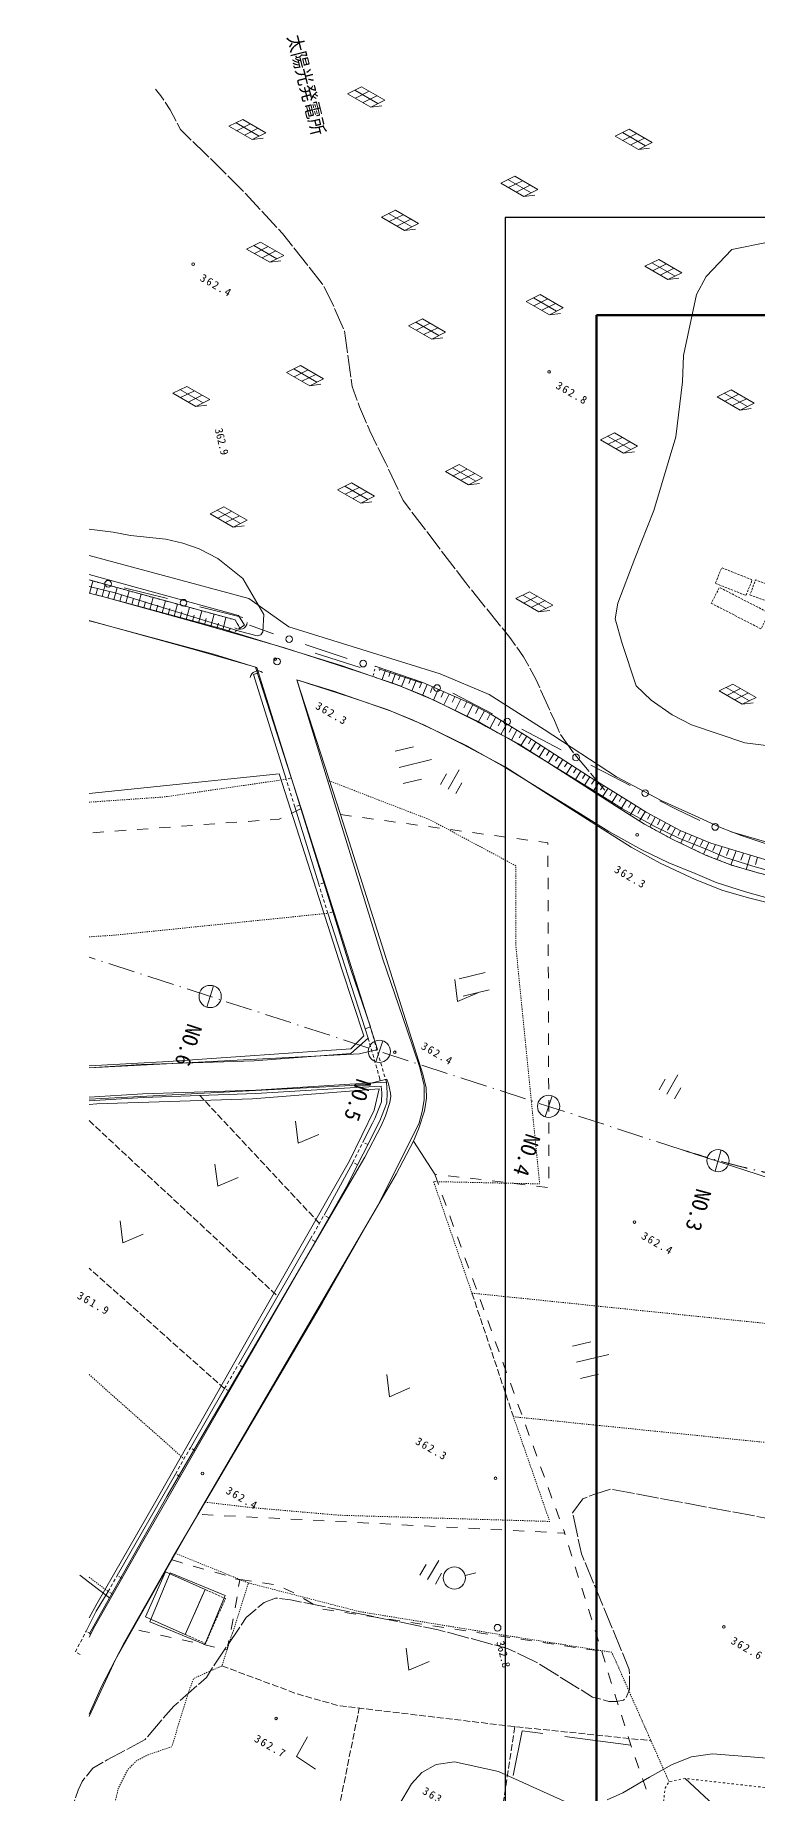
# Model space of a CAD drawing. Header units: millimetres. Extents: x -2078669 to -1085629, y -5987148 to 310365.
# Drawn here: x -1840977 to -1759745, y -2667727 to -2469949 of the extents above; entities that cross this region are included whole.
import ezdxf

# ---------------------------------------------------------------- set-up
doc = ezdxf.new("R2010")
doc.units = ezdxf.units.MM
doc.header["$LTSCALE"] = 500
for name, pattern in [('52232', [1.25, 0.75, -0.5]), ('53003', [0.75, 0.5, -0.25]), ('55107', [1.25, 0.75, -0.5]), ('561019', [1, 0.5, -0.5]), ('56301', [0.5, 0.25, -0.25]), ('56302', [2, 1.5, -0.5]), ('57103', [5.5, 5, -0.5]), ('SXF_一点短鎖線', [9.25, 6, -1.5, 0.25, -1.5])]:
    doc.linetypes.add(name, pattern=pattern)
doc.layers.get('Defpoints').update_dxf_attribs({"color": 153})
for name, color, linetype, lineweight in [('D-BGD', 7, 'Continuous', 13), ('D-BGD-数値図化', 7, 'Continuous', 13), ('D-BMK', 2, 'SXF_一点短鎖線', 13), ('D-BMK-HTXT-周囲堤', 7, 'Continuous', 13), ('D-TTL', 2, 'Continuous', 140), ('●予備設計_LP横断', 7, 'Continuous', 13)]:
    doc.layers.add(name, color=color, linetype=linetype, lineweight=lineweight)
doc.styles.add('BIGFONT', font='txt', dxfattribs={"height": 0.2, "bigfont": 'BIGFONT'})
doc.styles.add('MS ゴシック', font='MS Gothic.ttf')
doc.styles.add('ＭＳ ゴシック', font='MS Gothic.ttf')
doc.linetypes.add('56111', pattern='A,1.25,[30,dgnlstyle-dm500.shx,S=0.004,R=0,X=0,Y=0],1.25', length=2.5)
doc.linetypes.add('56130', pattern='A,1,-0.375,[44,dgnlstyle-dm500.shx,S=0.0012,R=0,X=0,Y=0],-0.375', length=1.75)

# ---------------------------------------------------------------- blocks, each defined once
blk = doc.blocks.new('M5219')
at = {"layer": 'D-BGD-数値図化', "linetype": 'Continuous', "lineweight": 15}
blk.add_arc((-0.43, 0, 0), 0.866, 299.9993, 60.0007, dxfattribs=at)
blk = doc.blocks.new('M6313')
at = {"layer": 'D-BGD', "flags": 128}
blk.add_lwpolyline([(-1.5, 1), (0, -1), (1.5, 1)], dxfattribs=at)
blk = doc.blocks.new('M6334')
at = {"layer": '●予備設計_LP横断', "linetype": 'Continuous', "lineweight": 9}
for p, q in [((-1, -1.25), (-1, 0.15)), ((0, -1.25), (0, 1.25)), ((1, -1.25), (1, 0.15))]:
    blk.add_line(p, q, dxfattribs=at)
blk = doc.blocks.new('M7312')
at = {"layer": '●予備設計_LP横断', "linetype": 'Continuous', "lineweight": 20}
blk.add_circle((0, 0), 0.15, dxfattribs=at)
blk = doc.blocks.new('M6217')
at = {"layer": 'D-BGD-数値図化', "linetype": 'Continuous', "lineweight": 9}
for p, q in [((-1.03, 0.7), (-2, -0.75)), ((-1.5, 0), (1.5, 0)), ((-1.03, 0.7), (1.97, 0.7)), ((-0.03, 0.7), (-1, -0.75)), ((0.97, 0.7), (0, -0.75)), ((1.97, 0.7), (1, -0.75)), ((1, -0.75), (2, 0)), ((-2, -0.75), (1, -0.75))]:
    blk.add_line(p, q, dxfattribs=at)
blk = doc.blocks.new('河川平面')
at = {"layer": 'D-BGD', "linetype": 'Continuous'}
for p, q in [((1476104, -2677227), (1476484, -2675839)), ((1476804, -2677388), (1476989, -2676711)), ((1477502, -2677558), (1477868, -2676218)), ((1478173, -2677744), (1478357, -2677073)), ((1478844, -2677930), (1479212, -2676586)), ((1479518, -2678116), (1479702, -2677443)), ((1484847, -2677818, 362017), (1479998, -2676597, 362009)), ((1480191, -2678302), (1480559, -2676955)), ((1480866, -2678489), (1481050, -2677814)), ((1481541, -2678675), (1481910, -2677324)), ((1482894, -2679050), (1483265, -2677695)), ((1482218, -2678863), (1482403, -2678186)), ((1483573, -2679237), (1483759, -2678559)), ((1484252, -2679425), (1484624, -2678067)), ((1484932, -2679613), (1485118, -2678933)), ((1485613, -2679801), (1485986, -2678439)), ((1486295, -2679990), (1486482, -2679308)), ((1486978, -2680179), (1487351, -2678813)), ((1487662, -2680368), (1487849, -2679684)), ((1488346, -2680557), (1488721, -2679188)), ((1493332, -2679955, 362030), (1488483, -2678734, 362022)), ((1489723, -2680945), (1490101, -2679565)), ((1489036, -2680748), (1489223, -2680064)), ((1490412, -2681144), (1490579, -2680575)), ((1491100, -2681344), (1491418, -2679926)), ((1491677, -2681510), (1491930, -2681149)), ((1493524, -2680815), (1493010, -2681125)), ((1496781, -2681757, 363489), (1494084, -2680814, 363360)), ((1505074, -2684538, 363631), (1500326, -2682970, 363599)), ((1513382, -2687281, 363686), (1508635, -2685714, 363654)), ((1508783, -2685608), (1508690, -2685887)), ((1509350, -2685805), (1508978, -2686921)), ((1495105, -2686154), (1494532, -2686332)), ((1494532, -2686332), (1498209, -2698132)), ((1509917, -2686002), (1509732, -2686556)), ((1510484, -2686198), (1510116, -2687301)), ((1511051, -2686395), (1510842, -2686946)), ((1511618, -2686592), (1511151, -2687694)), ((1512220, -2686801), (1511979, -2687372)), ((1512823, -2687010), (1512324, -2688190)), ((1513449, -2687228), (1513187, -2687848)), ((1514059, -2687485), (1513543, -2688706)), ((1514667, -2687751), (1514410, -2688357)), ((1515274, -2688016), (1514763, -2689222)), ((1515896, -2688287), (1515617, -2688893)), ((1516518, -2688559), (1515912, -2689776)), ((1517172, -2688844), (1516861, -2689469)), ((1517827, -2689130), (1517189, -2690411)), ((1518505, -2689426), (1518175, -2690089)), ((1519173, -2689746), (1518513, -2691071)), ((1519829, -2690088), (1519491, -2690742)), ((1520485, -2690430), (1519792, -2691722)), ((1521135, -2690769), (1520781, -2691428)), ((1521763, -2691147), (1521083, -2692414)), ((1522376, -2691522), (1522046, -2692138)), ((1522990, -2691897), (1522348, -2693093)), ((1523569, -2692252), (1523257, -2692833)), ((1524147, -2692606), (1523542, -2693734)), ((1524694, -2692940), (1524377, -2693482)), ((1525238, -2693276), (1524579, -2694315)), ((1529124, -2694802, 364344), (1524696, -2692490, 364112)), ((1525755, -2693610), (1525426, -2694128)), ((1510470, -2694967), (1512510, -2694470)), ((1526271, -2693945), (1525618, -2694975)), ((1526783, -2694277), (1526458, -2694789)), ((1527294, -2694609), (1526647, -2695628)), ((1527801, -2694937), (1527479, -2695445)), ((1528308, -2695266), (1527666, -2696276)), ((1528811, -2695592), (1528492, -2696095)), ((1510913, -2696789), (1514557, -2695900)), ((1529315, -2695919), (1528679, -2696919)), ((1529818, -2696245), (1529500, -2696743)), ((1530322, -2696571), (1529685, -2697561)), ((1530825, -2696898), (1530507, -2697392)), ((1531328, -2697224), (1530695, -2698210)), ((1531832, -2697551), (1531516, -2698042)), ((1511357, -2698611), (1513398, -2698114)), ((1532337, -2697874), (1531704, -2698859)), ((1532847, -2698191), (1532528, -2698687)), ((1533356, -2698508), (1532713, -2699508)), ((1533869, -2698827), (1533545, -2699331)), ((1534382, -2699145), (1533729, -2700161)), ((1534902, -2699469), (1534573, -2699981)), ((1499875, -2701421, 363000), (1498753, -2701961, 362886)), ((1499174, -2701238), (1501873, -2709938)), ((1535423, -2699793), (1534760, -2700824)), ((1535949, -2700120), (1535618, -2700640)), ((1536475, -2700447), (1535815, -2701496)), ((1537001, -2700775), (1536670, -2701302)), ((1537524, -2701108), (1536864, -2702156)), ((1538047, -2701441), (1537717, -2701964)), ((1485189, -2703504, 362774), (1483943, -2703595, 362776)), ((1487683, -2703321, 362769), (1486436, -2703412, 362772)), ((1490176, -2703137, 362764), (1488930, -2703229, 362767)), ((1492669, -2702954, 362759), (1491423, -2703046, 362762)), ((1495163, -2702770, 362754), (1493916, -2702862, 362757)), ((1504301, -2702108, 363020), (1505539, -2702276, 362998)), ((1506778, -2702444, 362976), (1508016, -2702612, 362955)), ((1509255, -2702780, 362933), (1510493, -2702948, 362911)), ((1511732, -2703116, 362889), (1512970, -2703285, 362868)), ((1514209, -2703452, 362846), (1515447, -2703621, 362824)), ((1538569, -2701774), (1537912, -2702817)), ((1539129, -2702081), (1538815, -2702618)), ((1539693, -2702380), (1539084, -2703503)), ((1540262, -2702681), (1539955, -2703246)), ((1540829, -2702985), (1540215, -2704116)), ((1541393, -2703294), (1541087, -2703859)), ((1541958, -2703603), (1541347, -2704730)), ((1477709, -2704055, 362789), (1476463, -2704146, 362791)), ((1480203, -2703871, 362784), (1478956, -2703963, 362786)), ((1482696, -2703687, 362779), (1481449, -2703779, 362781)), ((1516686, -2703789, 362802), (1517924, -2703957, 362781)), ((1519163, -2704125, 362759), (1520401, -2704293, 362737)), ((1521640, -2704461, 362715), (1522878, -2704629, 362693)), ((1524116, -2704796, 362672), (1525355, -2704965, 362650)), ((1542529, -2703910), (1542251, -2704455)), ((1543129, -2704157), (1542571, -2705330)), ((1543761, -2704417), (1543475, -2705020)), ((1544394, -2704677), (1543805, -2705916)), ((1545063, -2704952), (1544760, -2705589)), ((1545731, -2705227), (1545109, -2706536)), ((1546463, -2705474), (1546171, -2706154)), ((1553015, -2705439, 364412), (1548220, -2704023, 364444)), ((1527631, -2706730, 362608), (1527634, -2707980, 362607)), ((1547203, -2705701), (1546643, -2707150)), ((1547998, -2705945), (1547708, -2706697)), ((1548794, -2706189), (1548191, -2707749)), ((1549595, -2706427), (1549328, -2707217)), ((1550397, -2706665), (1549928, -2708265)), ((1551196, -2706902), (1550979, -2707701)), ((1527639, -2709231, 362605), (1527643, -2710480, 362603)), ((1502885, -2713201), (1507099, -2726183)), ((1527646, -2711730, 362602), (1527651, -2712981, 362600)), ((1527654, -2714231, 362598), (1527658, -2715481, 362597)), ((1527663, -2716730, 362595), (1527666, -2717980, 362594)), ((1527670, -2719230, 362592), (1527674, -2720481, 362590)), ((1517644, -2720560), (1520559, -2719852)), ((1518116, -2722504), (1521031, -2721796)), ((1527678, -2721730, 362589), (1527682, -2722980, 362587)), ((1527685, -2724230, 362586), (1527689, -2725481, 362584)), ((1507412, -2727256), (1505478, -2728971)), ((1507667, -2725989), (1507099, -2726183)), ((1507099, -2726183), (1507412, -2727256)), ((1527693, -2726731, 362582), (1527697, -2727980, 362581)), ((1527701, -2729230, 362579), (1527705, -2730480, 362577)), ((1527708, -2731731, 362576), (1527713, -2732980, 362574)), ((1527717, -2734230, 362573), (1527720, -2735480, 362571)), ((1527725, -2736731, 362569), (1527729, -2737980, 362568)), ((1512507, -2738821, 362960), (1514902, -2742539, 362630)), ((1527732, -2739230, 362566), (1527736, -2740480, 362565)), ((1505695, -2741214), (1502466, -2747159)), ((1515156, -2742569, 362629), (1514902, -2742539, 362630)), ((1514902, -2742539, 362630), (1515327, -2743714, 362658)), ((1517638, -2742862, 362615), (1516397, -2742716, 362622)), ((1520121, -2743154, 362602), (1518880, -2743008, 362608)), ((1527740, -2741731, 362563), (1527744, -2742981, 362561)), ((1515752, -2744890, 362685), (1516178, -2746065, 362713)), ((1522605, -2743447, 362588), (1521363, -2743300, 362595)), ((1525087, -2743739, 362574), (1523846, -2743593, 362581)), ((1527570, -2744031, 362561), (1526329, -2743885, 362568)), ((1516603, -2747240, 362741), (1517028, -2748415, 362768)), ((1500948, -2749814), (1492827, -2763953)), ((1517453, -2749590, 362796), (1517878, -2750766, 362824)), ((1518303, -2751941, 362851), (1518729, -2753115, 362879)), ((1482074, -2783840), (1498711, -2754931)), ((1519154, -2754290, 362907), (1519580, -2755466, 362934)), ((1502270, -2756966), (1485381, -2785713)), ((1520004, -2756641, 362962), (1520429, -2757816, 362990)), ((1520854, -2758991, 363017), (1521280, -2760167, 363045)), ((1521705, -2761342, 363072), (1522130, -2762517, 363100)), ((1530396, -2761878), (1532436, -2761381)), ((1530839, -2763699), (1534483, -2762811)), ((1522555, -2763692, 363128), (1522981, -2764867, 363155)), ((1491270, -2766659), (1487431, -2773328)), ((1523406, -2766043, 363183), (1523831, -2767218, 363211)), ((1531283, -2765522), (1533323, -2765025)), ((1524255, -2768393, 363238), (1524681, -2769568, 363266)), ((1525106, -2770743, 363294), (1525531, -2771918, 363321)), ((1525956, -2773093, 363349), (1526382, -2774268, 363377)), ((1485744, -2776260), (1479205, -2787691)), ((1526807, -2775443, 363404), (1527232, -2776618, 363432)), ((1527657, -2777793, 363460), (1528083, -2778969, 363487)), ((1528508, -2780144, 363515), (1528933, -2781319, 363543)), ((1490001, -2780882, 363216), (1488752, -2780819, 363204)), ((1492498, -2781011, 363239), (1491249, -2780946, 363227)), ((1494994, -2781139, 363262), (1493746, -2781074, 363250)), ((1497491, -2781266, 363285), (1496242, -2781202, 363274)), ((1499988, -2781394, 363308), (1498739, -2781330, 363297)), ((1502484, -2781523, 363331), (1501236, -2781459, 363320)), ((1504980, -2781651, 363354), (1503732, -2781586, 363343)), ((1507477, -2781779, 363377), (1506229, -2781714, 363366)), ((1509974, -2781906, 363400), (1508726, -2781843, 363389)), ((1512470, -2782034, 363423), (1511222, -2781971, 363412)), ((1514967, -2782162, 363446), (1513718, -2782099, 363435)), ((1517464, -2782291, 363469), (1516215, -2782226, 363458)), ((1519961, -2782418, 363492), (1518712, -2782354, 363481)), ((1522457, -2782546, 363515), (1521208, -2782483, 363504)), ((1524953, -2782674, 363538), (1523705, -2782611, 363527)), ((1527450, -2782803, 363561), (1526202, -2782738, 363550)), ((1529574, -2783119, 363586), (1529507, -2782908, 363580)), ((1530318, -2785504, 363654), (1529946, -2784312, 363620)), ((1487761, -2786616, 363166), (1488963, -2786960, 363147)), ((1531064, -2787890, 363722), (1530692, -2786697, 363688)), ((1490165, -2787303, 363127), (1491366, -2787647, 363108)), ((1493066, -2788132, 363080), (1494302, -2788321, 363071)), ((1495538, -2788510, 363062), (1496773, -2788699, 363053)), ((1518327, -2787657), (1519541, -2787362)), ((1492698, -2790079, 363050), (1492465, -2791307, 363032)), ((1497944, -2789104, 363042), (1499077, -2789631, 363030)), ((1500154, -2790265, 363020), (1501228, -2790903, 363009)), ((1531809, -2790275, 363791), (1531437, -2789083, 363757)), ((1492233, -2792535, 363013), (1492001, -2793764, 362994)), ((1502327, -2791474, 363006), (1503562, -2791660, 363043)), ((1504798, -2791846, 363081), (1506034, -2792033, 363119)), ((1507269, -2792219, 363156), (1508505, -2792405, 363194)), ((1509740, -2792591, 363231), (1510976, -2792778, 363269)), ((1532554, -2792661, 363859), (1532183, -2791468, 363825)), ((1485281, -2794638, 363099), (1484062, -2794369, 363126)), ((1512211, -2792963, 363307), (1513446, -2793149, 363344)), ((1514682, -2793335, 363382), (1515918, -2793521, 363420)), ((1517153, -2793708, 363457), (1518389, -2793893, 363495)), ((1519624, -2794080, 363533), (1520860, -2794266, 363570)), ((1522096, -2794452, 363608), (1523331, -2794638, 363645)), ((1533300, -2795046, 363927), (1532927, -2793853, 363893)), ((1487722, -2795177, 363045), (1486501, -2794908, 363072)), ((1490162, -2795717, 362991), (1488942, -2795447, 363018)), ((1524566, -2794824, 363683), (1525801, -2795010, 363721)), ((1527037, -2795196, 363758), (1528272, -2795383, 363796)), ((1529508, -2795568, 363834), (1530744, -2795755, 363871)), ((1531979, -2795941, 363909), (1533215, -2796127, 363946)), ((1534045, -2797431, 363995), (1533672, -2796239, 363961)), ((1534790, -2799817, 364063), (1534417, -2798624, 364029)), ((1535535, -2802202, 364131), (1535162, -2801010, 364097)), ((1536279, -2804588, 364198), (1535907, -2803395, 364164)), ((1536959, -2806765, 364260), (1529533, -2805785, 363890)), ((1537855, -2809331, 364281), (1537443, -2808152, 364271)), ((1538679, -2811692, 364300), (1538268, -2810511, 364290)), ((1552348, -2819113), (1543041, -2810497))]:
    blk.add_line(p, q, dxfattribs=at)
at = {"layer": 'D-BGD', "linetype": '56111'}
blk.add_line((1501450, -2683931), (1506526, -2685576), dxfattribs=at)
at = {"layer": 'D-BGD', "linetype": '55107'}
for p, q in [((1498782, -2697954), (1498209, -2698132)), ((1499748, -2701061), (1499174, -2701238)), ((1502446, -2709760), (1501873, -2709938)), ((1502885, -2713201), (1501873, -2709938)), ((1503458, -2713023), (1502885, -2713201)), ((1505695, -2741214), (1506839, -2738939)), ((1507375, -2739208), (1506839, -2738939)), ((1506231, -2741483), (1505695, -2741214)), ((1500948, -2749814), (1502466, -2747159)), ((1502986, -2747457), (1502466, -2747159)), ((1501468, -2750112), (1500948, -2749814)), ((1491270, -2766659), (1492827, -2763953)), ((1493348, -2764252), (1492827, -2763953)), ((1491789, -2766958), (1491270, -2766659)), ((1485744, -2776260), (1487431, -2773328)), ((1487951, -2773628), (1487431, -2773328)), ((1486264, -2776559), (1485744, -2776260)), ((1478188, -2789488), (1479205, -2787691)), ((1479728, -2787987), (1479205, -2787691)), ((1478711, -2789784), (1478188, -2789488)), ((1474507, -2796266), (1475712, -2793937)), ((1476245, -2794214), (1475712, -2793937)), ((1475040, -2796543), (1474507, -2796266))]:
    blk.add_line(p, q, dxfattribs=at)
at = {"layer": 'D-BGD', "linetype": '52232'}
for p, q in [((1507412, -2727256), (1508695, -2731677)), ((1509472, -2732202), (1507667, -2725989)), ((1508695, -2731677), (1508832, -2732237))]:
    blk.add_line(p, q, dxfattribs=at)
at = {"layer": 'D-BGD', "linetype": '56302'}
for p, q in [((1501944, -2748071), (1488497, -2733695)), ((1476042, -2736515), (1497241, -2756268)), ((1491270, -2766659), (1476042, -2753110)), ((1519083, -2755922), (1523744, -2769818)), ((1500952, -2829649), (1506410, -2802587))]:
    blk.add_line(p, q, dxfattribs=at)
at = {"layer": 'D-BGD', "linetype": '57103', "elevation": 362500, "flags": 128}
for points in [[(1534021, -2699362), (1530488, -2695153), (1528995, -2693042), (1528357, -2691528), (1526260, -2686883), (1524898, -2684357), (1523347, -2682195), (1518391, -2676041), (1514127, -2670426), (1511358, -2666781), (1509403, -2662587), (1507596, -2658940), (1506438, -2656229), (1505635, -2653967), (1504750, -2647686), (1503401, -2644619), (1502262, -2642416), (1497787, -2636741), (1493297, -2631912), (1489059, -2627706), (1486309, -2625059), (1485176, -2622832), (1484118, -2621275), (1483519, -2620514)], [(1477172, -2870692), (1480389, -2867967), (1484971, -2865393), (1488582, -2864193), (1490390, -2862448), (1490901, -2861451), (1491577, -2859965), (1492253, -2857970), (1492523, -2854950), (1492706, -2848007), (1492343, -2845971), (1491818, -2844356), (1491196, -2841336), (1490209, -2837875), (1487912, -2834245), (1484986, -2828256), (1481365, -2824222), (1477611, -2819585), (1476055, -2817947), (1475124, -2816767), (1474521, -2815562), (1474237, -2813430), (1474818, -2811802), (1475257, -2810826), (1476458, -2809344), (1478073, -2808418), (1482363, -2806108), (1485565, -2802358), (1489241, -2799156), (1490166, -2797637), (1493717, -2792408), (1495727, -2790693), (1496990, -2790207), (1498678, -2790410), (1515296, -2793779), (1523090, -2795880), (1526242, -2797376), (1532639, -2801346), (1534483, -2801833), (1535345, -2801857), (1536115, -2801690), (1536414, -2801377), (1536811, -2800496), (1536775, -2798251), (1531411, -2785253), (1530397, -2780634), (1531536, -2779067), (1532905, -2778516), (1534675, -2777962), (1556794, -2782089), (1584092, -2789157), (1586463, -2789792), (1587876, -2790125), (1589173, -2790027), (1589943, -2788823)]]:
    blk.add_lwpolyline(points, dxfattribs=at)
at = {"layer": 'D-BGD', "linetype": 'Continuous', "flags": 128}
for points, elevation in [([(1510352, -2814391), (1512284, -2811120), (1513447, -2809841), (1515047, -2808939), (1517134, -2808637), (1522071, -2809701), (1529447, -2813052)], 363000), ([(1534293, -2812918), (1536032, -2812126), (1539048, -2810372), (1541584, -2808942), (1543764, -2808077), (1546140, -2807744), (1556057, -2808514)], 363000), ([(1554875, -2694668), (1549757, -2694041), (1543748, -2692019), (1541579, -2690880), (1539250, -2689250), (1537552, -2687625), (1535959, -2682858), (1535173, -2680106), (1535485, -2678335), (1537410, -2673302), (1539539, -2667886), (1542009, -2659637), (1542740, -2653444), (1542869, -2650463), (1544339, -2643625), (1545410, -2641575), (1548308, -2638547), (1552390, -2637731)], 363000), ([(1476042, -2670008), (1476372, -2670035), (1478751, -2670353), (1480702, -2670722), (1484692, -2671120), (1486601, -2671570), (1488437, -2672229), (1490536, -2673314), (1493334, -2675565), (1495689, -2679589), (1495594, -2681558), (1495370, -2681900), (1494939, -2681995), (1492915, -2681471), (1478980, -2677172), (1476042, -2676457)], 362000), ([(1476042, -2699738), (1497431, -2697515), (1504455, -2719468), (1506917, -2726974), (1505467, -2728455), (1484992, -2729878), (1476042, -2730368)], 362000), ([(1476042, -2734702), (1476916, -2734646), (1494434, -2734075), (1508654, -2732926), (1508099, -2735338), (1505331, -2741050), (1494010, -2760877), (1483388, -2779589), (1476910, -2790870), (1476042, -2792435)], 362000)]:
    blk.add_lwpolyline(points, dxfattribs=dict(at, elevation=elevation))
at = {"layer": 'D-BGD', "linetype": '56130', "flags": 128}
blk.add_lwpolyline([(1476042, -2672953), (1487354, -2675983), (1494011, -2677814), (1494381, -2678077), (1498516, -2681000), (1515505, -2686265), (1521017, -2688589), (1527219, -2692548), (1535331, -2697856), (1540351, -2700532), (1544162, -2702251), (1547020, -2703540), (1549333, -2704443), (1551482, -2705148), (1555577, -2706492), (1565157, -2708214), (1575377, -2710253), (1591488, -2713433), (1591619, -2705903), (1592042, -2681772), (1592113, -2681022), (1592284, -2679237), (1592454, -2677450), (1592610, -2675816)], dxfattribs=at)
at = {"layer": 'D-BGD', "linetype": 'Continuous', "flags": 128}
for points in [[(1493524, -2680815), (1492850, -2679696), (1476042, -2675096)], [(1493010, -2681125), (1492459, -2680211), (1476042, -2675719)], [(1492253, -2681677), (1489186, -2680790), (1477306, -2677504), (1476042, -2677213)], [(1476042, -2677213), (1477306, -2677504), (1489186, -2680790), (1498012, -2683343), (1506372, -2686051), (1510618, -2687469), (1515001, -2689323), (1519414, -2691519), (1524327, -2694155), (1529283, -2697302), (1535321, -2701185), (1538499, -2703186), (1541611, -2704873), (1545350, -2706651), (1548268, -2707778), (1551122, -2708615), (1554053, -2709349)], [(1494923, -2685572), (1488370, -2683677), (1476569, -2680413), (1476042, -2680291)], [(1507667, -2725989), (1505472, -2719517), (1499221, -2699362), (1494923, -2685572)], [(1508217, -2685411), (1513547, -2687262), (1518842, -2689573), (1521206, -2690806), (1525169, -2693231), (1532176, -2697774), (1536945, -2700739), (1538666, -2701836), (1540621, -2702872), (1542493, -2703895), (1545947, -2705316), (1548802, -2706191), (1552762, -2707367), (1559322, -2708205), (1571609, -2710407)], [(1499386, -2686941), (1502849, -2698233), (1509087, -2718344), (1511768, -2726250)], [(1553468, -2712295), (1550335, -2711511), (1547304, -2710622), (1544163, -2709409), (1540251, -2707548), (1536982, -2705777), (1533711, -2703716), (1527668, -2699830), (1522812, -2696747), (1518036, -2694184), (1513747, -2692049), (1509557, -2690277), (1505434, -2688901), (1499386, -2686941)], [(1511768, -2726250), (1513210, -2730550), (1513720, -2732555), (1513703, -2734195), (1513497, -2735496), (1513149, -2736760), (1512380, -2738380)], [(1476042, -2730584), (1481931, -2730222), (1494619, -2729779), (1505478, -2728971)], [(1505377, -2732424), (1494778, -2733075), (1482090, -2733518), (1476042, -2733891)], [(1508872, -2732636), (1505400, -2732824), (1494797, -2733475), (1482109, -2733918), (1476042, -2734292)], [(1508717, -2736539), (1509500, -2734522), (1509552, -2733386), (1509472, -2732202), (1505377, -2732424)], [(1506839, -2738939), (1507914, -2736799), (1508168, -2736295), (1508905, -2734397), (1508951, -2733392), (1508872, -2732636)], [(1498711, -2754931), (1504978, -2743976), (1508717, -2736539)], [(1512380, -2738380), (1508592, -2745916), (1502270, -2756966)], [(1476042, -2794605), (1476690, -2793354), (1482074, -2783840)], [(1485381, -2785713), (1480032, -2795163), (1477441, -2800172), (1476042, -2803266)], [(1478188, -2789488), (1476859, -2791698), (1475712, -2793937)]]:
    blk.add_lwpolyline(points, dxfattribs=at)
at = {"layer": 'D-BGD', "linetype": '561019', "flags": 128}
for points in [[(1476042, -2675719), (1492459, -2680211), (1493010, -2681125), (1492511, -2681489), (1492253, -2681677)], [(1571609, -2710407), (1571645, -2711408), (1565141, -2710795), (1557700, -2709887), (1554053, -2709349), (1551122, -2708615), (1548268, -2707778), (1545350, -2706651), (1541611, -2704873), (1538499, -2703186), (1535321, -2701185), (1529283, -2697302), (1524327, -2694155), (1519414, -2691519), (1515001, -2689323), (1510618, -2687469), (1507974, -2686586), (1508217, -2685411)], [(1567995, -2832245), (1567974, -2832711), (1567871, -2835006), (1567768, -2837301), (1567716, -2838462), (1548802, -2836189), (1548064, -2835767), (1546959, -2833530), (1540596, -2813201), (1540819, -2811599), (1541239, -2810855), (1543041, -2810497), (1565563, -2813058), (1579038, -2814619), (1588127, -2816341), (1589722, -2816979), (1591491, -2818614), (1592574, -2827541), (1591875, -2827332), (1589592, -2826648), (1589474, -2826612)]]:
    blk.add_lwpolyline(points, dxfattribs=at)
at = {"layer": 'D-BGD', "linetype": 'Continuous', "extrusion": (0.086612, 0.262208, 0.961117), "elevation": -223980}
blk.add_lwpolyline([(-2288562, 2097503), (-2283707, 2096678), (-2283632, 2096678)], dxfattribs=at)
at = {"layer": 'D-BGD', "linetype": 'Continuous', "extrusion": (0.457902, 0.885133, 0.082863), "elevation": -1654877}
blk.add_lwpolyline([(-2605105, 503416), (-2601666, 503449), (-2600107, 503377)], dxfattribs=at)
at = {"layer": 'D-BGD', "linetype": '56301', "flags": 128}
for points in [[(1498209, -2698132), (1484484, -2700121), (1476042, -2700708)], [(1587892, -2764615), (1556050, -2759730), (1533406, -2757397), (1519083, -2755922), (1514770, -2743375), (1526692, -2743634), (1525783, -2734543), (1524020, -2716896), (1524034, -2707868), (1514409, -2702703), (1507228, -2699927), (1502849, -2698233)], [(1476042, -2715848), (1478855, -2715668), (1486152, -2714918), (1502885, -2713201)], [(1476042, -2765071), (1486723, -2774559)], [(1489075, -2779425), (1494299, -2780038), (1504194, -2780898), (1527822, -2781593), (1523744, -2769818), (1567796, -2774317), (1570681, -2774522), (1588564, -2775789)], [(1485703, -2785164), (1493964, -2788518), (1490986, -2797839), (1487805, -2799239), (1487221, -2800790), (1485346, -2806923), (1482689, -2807834), (1481380, -2808500), (1480390, -2809510), (1479330, -2811617), (1478737, -2814200), (1478122, -2819690), (1469989, -2818877)], [(1476042, -2787874), (1478188, -2789488)], [(1493964, -2788518), (1506432, -2791732), (1522759, -2794397), (1534814, -2796314), (1539539, -2807008), (1541239, -2810855)]]:
    blk.add_lwpolyline(points, dxfattribs=at)
at = {"layer": 'D-BGD', "linetype": '55107', "flags": 128}
blk.add_lwpolyline([(1499174, -2701238), (1498648, -2699540), (1498209, -2698132)], dxfattribs=at)
at = {"layer": 'D-BGD', "linetype": 'Continuous', "extrusion": (0.003713, -0.014189, 0.999892), "elevation": 408520}
blk.add_lwpolyline([(1543335, -2697239), (1540752, -2696012), (1538850, -2695029)], dxfattribs=at)
at = {"layer": 'D-BGD', "linetype": 'Continuous', "extrusion": (0.020116, -0.248267, 0.968483), "elevation": 1052406}
blk.add_lwpolyline([(1274489, -2635552), (1274267, -2635641), (1273255, -2635633)], dxfattribs=at)
at = {"layer": 'D-BGD', "linetype": 'Continuous', "extrusion": (0.017427, 8.08941e-05, 0.999848), "elevation": 388959}
blk.add_lwpolyline([(-2712189, -1507470), (-2712335, -1508503), (-2712542, -1508503)], dxfattribs=at)
at = {"layer": 'D-BGD', "linetype": 'Continuous', "extrusion": (-0.007549, 0.021435, 0.999742), "elevation": 292289}
blk.add_lwpolyline([(-518220, 3139969), (-518224, 3140409), (-517475, 3140101)], dxfattribs=at)
at = {"layer": 'D-BGD', "linetype": 'Continuous', "extrusion": (0.274966, 0.961393, 0.010799), "elevation": -2266029}
blk.add_lwpolyline([(-2194178, 387623), (-2195136, 387683), (-2195426, 387678)], dxfattribs=at)
at = {"layer": 'D-BGD', "linetype": 'Continuous', "extrusion": (0.610908, 0.791421, 0.021055), "elevation": -1297449}
blk.add_lwpolyline([(-2870999, 390578), (-2873606, 390595), (-2875180, 390455)], dxfattribs=at)
at = {"layer": 'D-BGD', "linetype": 'Continuous'}
blk.add_lwpolyline([(1482884, -2792903), (1485158, -2787382), (1491341, -2789909), (1489076, -2795435)], close=True, dxfattribs=at)
at = {"layer": 'D-BGD', "linetype": 'Continuous', "extrusion": (0.011079, -0.017404, 0.999787), "elevation": 428068}
blk.add_lwpolyline([(-238163, -3145237), (-237819, -3145625), (-238320, -3146158)], dxfattribs=at)
at = {"layer": 'D-BGD', "linetype": 'Continuous', "extrusion": (0.216511, 0.975618, 0.035938), "elevation": -2391872}
blk.add_lwpolyline([(-2052967, 449403), (-2052162, 449420), (-2051720, 449365)], dxfattribs=at)
at = {"layer": 'D-BGD', "linetype": 'Continuous', "extrusion": (0.016878, -0.018609, 0.999684), "elevation": 440052}
blk.add_lwpolyline([(-772734, -3062407), (-773576, -3063044), (-773689, -3062885)], dxfattribs=at)
at = {"layer": 'D-BGD', "linetype": '56302', "flags": 128}
for points in [[(1490986, -2797839), (1499582, -2801036), (1504093, -2802311), (1523889, -2804673), (1539205, -2806251)], [(1523889, -2804673), (1518157, -2843518), (1516524, -2854577)]]:
    blk.add_lwpolyline(points, dxfattribs=at)
at = {"layer": 'D-BGD', "linetype": 'Continuous'}
blk.add_lwpolyline([(1500617, -2805804), (1499359, -2808039), (1501502, -2809448)], dxfattribs=at)
at = {"layer": 'D-BGD', "linetype": 'Continuous', "extrusion": (-0.04947, 0.003309, 0.99877), "elevation": 278492}
blk.add_lwpolyline([(2697279, 1726833), (2697127, 1724474), (2702217, 1723788)], dxfattribs=at)
at = {"layer": 'D-BGD', "linetype": 'Continuous', "extrusion": (0.458205, 0.167983, 0.872829), "elevation": 550692}
blk.add_lwpolyline([(-3164505, -238507), (-3164287, -238511), (-3163257, -238569)], dxfattribs=at)
at = {"layer": 'D-BGD', "linetype": 'Continuous'}
for points in [[(1553342, -2708636, 362750), (1550673, -2707921, 362770), (1547594, -2706935, 362800), (1545326, -2705966, 362820), (1542434, -2704776, 362840), (1539566, -2703405, 362870), (1536002, -2701437, 362910), (1532567, -2699266, 362960), (1524223, -2694158, 362790), (1519999, -2691754, 362840), (1516745, -2690172, 362880), (1513689, -2688726, 362910), (1511049, -2687659, 362930), (1504494, -2685379, 362990), (1490887, -2681179, 362820), (1477567, -2677583, 362920), (1476042, -2677208, 362931)], [(1476042, -2680296, 362925), (1476820, -2680487, 362920), (1490047, -2684064, 362820), (1494760, -2685516, 362880)], [(1494760, -2685516, 362880), (1495618, -2688178, 362830), (1499875, -2701421, 363000), (1500489, -2703342, 363020), (1508470, -2728507, 363060)], [(1476042, -2803517, 362896), (1479010, -2797135, 362980), (1480962, -2793678, 363030), (1485359, -2785929, 363130), (1488265, -2780793, 363200), (1510570, -2742552, 362910), (1512507, -2738821, 362960), (1513119, -2737374, 362980), (1513758, -2735400, 363010), (1513984, -2733984, 363030), (1513925, -2732842, 363040), (1513548, -2731311, 363070), (1504301, -2702108, 363020), (1499417, -2686947, 362940)], [(1499417, -2686947, 362940), (1503557, -2688231, 362990), (1509999, -2690469, 362930), (1512476, -2691478, 362910), (1515446, -2692873, 362880), (1518600, -2694410, 362840), (1522702, -2696744, 362790), (1530977, -2701813, 362960), (1534473, -2704018, 362910), (1538192, -2706075, 362870), (1541217, -2707514, 362840), (1544161, -2708734, 362820), (1546539, -2709754, 362800), (1549825, -2710801, 362770), (1552652, -2711561, 362750)], [(1508470, -2728507, 363060), (1506443, -2729003, 363070), (1476042, -2730586, 363002)], [(1509529, -2731861, 363070), (1506957, -2732482, 363070), (1476042, -2734092, 363001)], [(1509529, -2731861, 363070), (1509691, -2732381, 363070), (1509944, -2733426, 363040), (1509964, -2733772, 363030), (1509852, -2734469, 363010), (1509371, -2735969, 362980), (1508888, -2737110, 362960), (1507062, -2740628, 362910), (1484797, -2778800, 363200), (1478338, -2790197, 363050), (1476042, -2794255, 362994)]]:
    blk.add_polyline3d(points, dxfattribs=at)
for centre, radius in [((1478180, -2676139, 362006), 375), ((1486665, -2678276, 362020), 375), ((1498548, -2682376, 363573), 375), ((1497176, -2684886, 362900), 375), ((1506854, -2685125, 363643), 375), ((1515163, -2687869, 363698), 375), ((1523036, -2691624, 364025), 375), ((1530784, -2695669, 364431), 375), ((1538548, -2699695, 364539), 375), ((1546422, -2703492, 364457), 375), ((1517111, -2787952), 1250), ((1521972, -2793545, 362799), 375)]:
    blk.add_circle(centre, radius, dxfattribs=at)
at = {"layer": 'D-BGD', "linetype": '53003'}
for points in [[(1546454, -2676097), (1549895, -2677462), (1550594, -2675703), (1547152, -2674338)], [(1550341, -2677406), (1553786, -2678661), (1554405, -2676961), (1550960, -2675706)], [(1545989, -2678338), (1551583, -2681220), (1552501, -2679438), (1546908, -2676556)], [(1486854, -2794307), (1489091, -2789257), (1491377, -2790270), (1489140, -2795320)]]:
    blk.add_3dface(points, dxfattribs=at)
at = {"layer": 'D-BGD', "linetype": 'Continuous'}
blk.add_3dface([(1482387, -2792328), (1484624, -2787278), (1489091, -2789257), (1486854, -2794307)], dxfattribs=at)
at = {"layer": 'D-BGD', "linetype": 'Continuous', "lineweight": 9, "xscale": 1000, "yscale": 1000, "zscale": 1000, "rotation": 330.1091246385173}
for name, p in [('M6217', (1507218, -2621382, -366000)), ('M6217', (1493874, -2625047, -366000)), ('M6217', (1537306, -2626144, -366000)), ('M6217', (1524433, -2631436, -366000)), ('M6217', (1511019, -2635264, -366000)), ('M6217', (1495868, -2638844)), ('M6217', (1540626, -2640786, -366000)), ('M6217', (1527300, -2644736)), ('M6217', (1514065, -2647472)), ('M6217', (1500351, -2652718)), ('M6217', (1487564, -2655062, -366000)), ('M6217', (1548751, -2655455)), ('M6217', (1535641, -2660308)), ('M6217', (1518205, -2663861)), ('M6217', (1506092, -2665922, -366000)), ('M6217', (1491756, -2668617, -366000)), ('M6217', (1526116, -2678161)), ('M6217', (1548968, -2688544)), ('M6334', (1517026, -2698151)), ('M6313', (1517950, -2722253)), ('M6334', (1541608, -2732470)), ('M6313', (1500059, -2738182)), ('M6313', (1491003, -2743019)), ('M6313', (1480327, -2749414)), ('M6313', (1510304, -2766702)), ('M6334', (1514731, -2787053)), ('M6313', (1512495, -2797461))]:
    blk.add_blockref(name, p, dxfattribs=at)
at = {"layer": 'D-BGD', "linetype": 'Continuous', "lineweight": 20, "xscale": 1000, "yscale": 1000, "zscale": 1000, "rotation": 330.1091246385173}
for p in [(1487748, -2640195, 362440), (1527750, -2652299, 362787), (1496964, -2684624, 362258), (1537651, -2704373, 362342), (1510400, -2728835, 362425), (1537357, -2747924, 362429), (1488791, -2776204, 362400), (1521722, -2776744, 362278), (1547412, -2793465, 362562), (1497065, -2803738, 362672)]:
    blk.add_blockref('M7312', p, dxfattribs=at)
at = {"layer": 'D-BGD', "linetype": 'Continuous', "lineweight": 15, "xscale": 1000, "yscale": 1000, "zscale": 1000}
for p, rotation in [((1493135, -2680797), 292.7010150911738), ((1494860, -2686407), 111.420657999598)]:
    blk.add_blockref('M5219', p, dxfattribs=dict(at, rotation=rotation))
at = {"layer": 'D-BGD', "color": 0, "linetype": 'Continuous', "lineweight": 20, "xscale": 1000, "yscale": 1000, "zscale": 1000, "rotation": 330.1091246385173}
blk.add_blockref('M7312', (1537651, -2704373, 362342), dxfattribs=at)
blk.add_blockref('M7312', (1537651, -2704373, 362342), dxfattribs=at)
blk.add_blockref('M7312', (1537651, -2704373, 362342), dxfattribs=at)
at = {"layer": 'D-BGD', "linetype": 'Continuous'}
for s, height, rotation, style, p in [('太陽光発電所', 1750, 284.10912, 'BIGFONT', (1498177, -2614670)), ('362.9', 900, 283.66942, 'MS ゴシック', (1490167, -2658769)), ('362.8', 900, 283.66942, 'MS ゴシック', (1521824, -2795153, 362799))]:
    blk.add_text(s, height=height, rotation=rotation, dxfattribs=dict(at, style=style)).set_placement(p)
at = {"layer": 'D-BGD', "linetype": 'Continuous', "char_height": 900, "attachment_point": 7, "rotation": 330.10912, "line_spacing_factor": 0.722892, "style": 'MS ゴシック'}
for s, insert in [('\\T1.281;362.4', (1488427, -2642022, 362440)), ('\\T1.284;362.8', (1528429, -2654127, 362787)), ('\\T1.284;362.3', (1501407, -2690153)), ('\\T1.284;362.3', (1534990, -2708543)), ('\\T1.281;362.4', (1513279, -2728413)), ('\\T1.281;362.4', (1538036, -2749752, 362429)), ('\\T1.319;361.9', (1474610, -2756468, 361908)), ('\\T1.284;362.3', (1512641, -2772852)), ('\\T1.281;362.4', (1491340, -2778406)), ('\\T1.287;362.6', (1548092, -2795293, 362562)), ('\\T1.284;362.7', (1494515, -2806297)), ('\\T1.315;363.1', (1513422, -2812186))]:
    blk.add_mtext(s, dxfattribs=dict(at, insert=insert))

msp = doc.modelspace()

# ---------------------------------------------------------------- linework, layer by layer
at = {"layer": 'D-BMK'}
msp.add_lwpolyline([(-1704552.5, -2600186.7), (-1737359.5, -2600186.7, -0.07871153), (-1768265, -2595291.2), (-1834923.4, -2573629.7)], format="xyb", dxfattribs=at)
msp.add_lwpolyline([(-1704552.5, -2600186.7), (-1737359.5, -2600186.7, -0.07871153), (-1768265, -2595291.2), (-1834923.4, -2573629.7)], format="xyb", dxfattribs=at)
at = {"layer": 'D-BMK-HTXT-周囲堤', "color": 7, "linetype": 'Continuous', "lineweight": 13}
for p, q in [((-1820921.3, -2576865.5), (-1821694, -2579243.1)), ((-1801900.5, -2583046.6), (-1802673.1, -2585424.2)), ((-1782879.6, -2589227.6), (-1783652.2, -2591605.3)), ((-1763882.8, -2595308.1), (-1764554.3, -2597716.3))]:
    msp.add_line(p, q, dxfattribs=at)
for centre in [(-1821307.7, -2578054.3), (-1802286.8, -2584235.4), (-1783265.9, -2590416.4), (-1764218.6, -2596512.2)]:
    msp.add_circle(centre, 1250, dxfattribs=at)
at = {"layer": 'D-TTL'}
for q in [(-1377887.6, -2501452.3), (-1777887.6, -2776452.3)]:
    msp.add_line((-1777887.6, -2501452.3), q, dxfattribs=at)
at = {"layer": 'Defpoints', "linetype": 'Continuous', "lineweight": 13}
msp.add_line((-1753200, -2600186.7), (-1768265, -2595291.2), dxfattribs=at)
at = {"layer": 'Defpoints', "color": 1}
msp.add_lwpolyline([(-1788137.6, -2787452.3), (-1367637.6, -2787452.3), (-1367637.6, -2490452.3), (-1788137.6, -2490452.3)], close=True, dxfattribs=at)

# ---------------------------------------------------------------- block references
at = {"layer": 'D-BGD'}
msp.add_blockref('河川平面', (-3310965.8, 144500.2), dxfattribs=at)

# ---------------------------------------------------------------- texts
at = {"layer": 'D-BMK-HTXT-周囲堤', "color": 7, "style": 'ＭＳ ゴシック'}
for s, rotation, p in [('NO.6', 251.997763, (-1823841.4, -2580997.8)), ('NO.5', 251.997763, (-1804820.5, -2587178.9)), ('NO.4', 251.997763, (-1785799.6, -2593360)), ('NO.3', 254.419593, (-1766625.7, -2599560.2))]:
    msp.add_text(s, height=1750, rotation=rotation, dxfattribs=at).set_placement(p)

doc.saveas('drawing.dxf')
